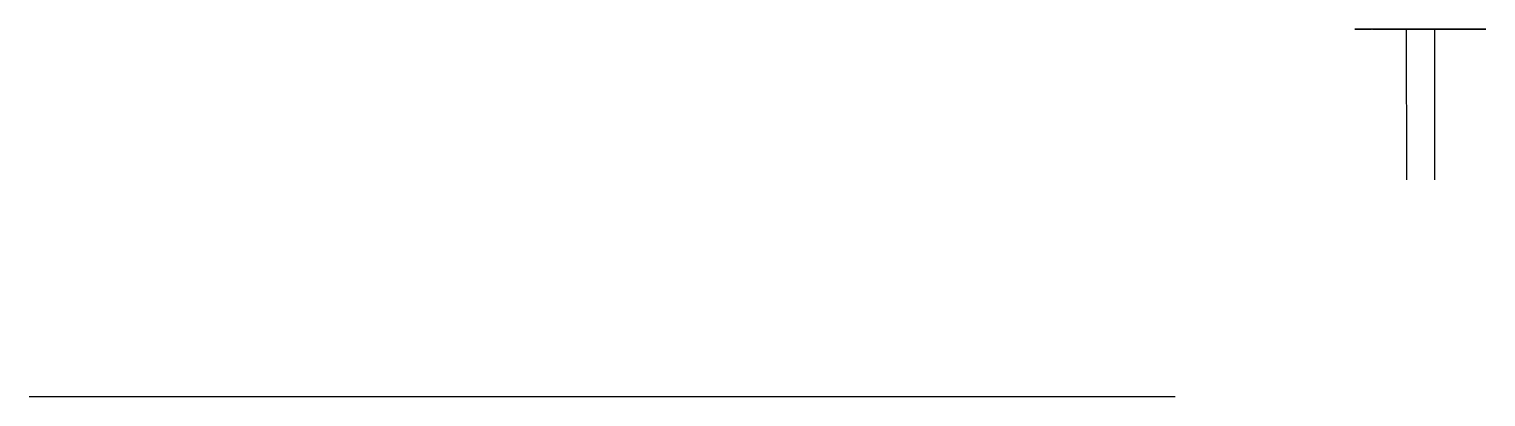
# Model space of a CAD drawing. Header units: millimetres. Extents: x 117 to 341, y 95 to 189.
# Drawn here: x 117.04 to 124.76, y 95.28 to 97.23 of the extents above.
import ezdxf

# ---------------------------------------------------------------- set-up
doc = ezdxf.new("R2010")
doc.units = ezdxf.units.MM
for name, color, linetype in [('base de la mano', 10, 'Continuous'), ('engranjes', 6, 'Continuous'), ('motor', 180, 'Continuous')]:
    doc.layers.add(name, color=color, linetype=linetype)

msp = doc.modelspace()

# ---------------------------------------------------------------- linework, layer by layer
at = {"layer": 'base de la mano', "extrusion": (0, 1, 0)}
msp.add_line((123.1102, 95.2845), (117.0372, 95.2845), dxfattribs=at)
at = {"layer": 'engranjes', "extrusion": (0, 1, 0)}
for p, q in [((124.0634, 97.2345, 1.3138), (124.0634, 97.2345, 1.2791)), ((124.0902, 97.2345, 1.1616), (124.1052, 97.2345, 1.1303)), ((124.1803, 97.2345, 1.0361), (124.2075, 97.2345, 1.0145)), ((124.2075, 97.2345, 1.5784), (124.1803, 97.2345, 1.5567)), ((124.3161, 97.2345, 0.9622), (124.3499, 97.2345, 0.9544)), ((124.4704, 97.2345, 0.9544), (124.5042, 97.2345, 0.9622)), ((124.6128, 97.2345, 1.0145), (124.64, 97.2345, 1.0361)), ((124.7301, 97.2345, 1.4312), (124.7151, 97.2345, 1.4625)), ((124.7151, 97.2345, 1.1303), (124.7301, 97.2345, 1.1616)), ((124.7569, 97.2345, 1.2791), (124.7569, 97.2345, 1.3138))]:
    msp.add_line(p, q, dxfattribs=at)
at = {"layer": 'engranjes', "extrusion": (0, 1, 0), "elevation": 97.2345}
for points in [[(-124.1611, 1.4534, -0.144336), (-124.1052, 1.4625), (-124.0902, 1.4312, -0.144336), (-124.1322, 1.3932)], [(-124.3776, 1.589, -0.144336), (-124.3499, 1.6384), (-124.3161, 1.6307, -0.144336), (-124.3125, 1.5741)], [(-124.5078, 1.5741, -0.144336), (-124.5042, 1.6307), (-124.4704, 1.6384, -0.144336), (-124.4427, 1.589)], [(-124.6186, 1.5043, -0.144336), (-124.64, 1.5567), (-124.6128, 1.5784, -0.144336), (-124.5664, 1.5459)]]:
    msp.add_lwpolyline(points, format="xyb", dxfattribs=at)
at = {"layer": 'engranjes', "extrusion": (0, 1, 0)}
msp.add_circle((-124.4102, 1.2964, 97.2345), 0.2, dxfattribs=at)
for centre, radius, start, end in [((-124.1177, 1.3632, 97.2345), 0.1001, 270, 302.85247), ((-124.1177, 1.2297, 97.2345), 0.1001, 57.14753, 90), ((-124.1756, 1.1094, 97.2345), 0.1001, 31.43324, 64.28571), ((-124.1177, 1.2297, 97.2345), 0.1001, 244.28571, 277.13818), ((-124.1177, 1.2297, 97.2345), 0.0334, 80.33188, 167.14286), ((-124.1177, 1.3632, 97.2345), 0.0334, 192.85714, 279.66812), ((-124.1177, 1.2297, 97.2345), 0.0334, 167.14286, 253.95383), ((-124.1177, 1.3632, 97.2345), 0.0334, 106.04617, 192.85714), ((-124.1756, 1.1094, 97.2345), 0.0334, 54.6176, 141.42857), ((-124.1756, 1.4835, 97.2345), 0.0334, 218.57143, 305.3824), ((-124.28, 1.0261, 97.2345), 0.1001, 5.71896, 38.57143), ((-124.28, 1.5667, 97.2345), 0.1001, 321.42857, 354.28104), ((-124.1756, 1.1094, 97.2345), 0.0334, 141.42857, 228.23955), ((-124.1756, 1.4835, 97.2345), 0.0334, 131.76045, 218.57143), ((-124.1756, 1.1094, 97.2345), 0.1001, 218.57143, 251.4239), ((-124.1756, 1.4835, 97.2345), 0.1001, 108.5761, 141.42857), ((-124.28, 1.0261, 97.2345), 0.0334, 28.90331, 115.71429), ((-124.28, 1.5667, 97.2345), 0.0334, 244.28571, 331.09669), ((-124.28, 1.0261, 97.2345), 0.0334, 115.71429, 202.52526), ((-124.28, 1.5667, 97.2345), 0.0334, 157.47474, 244.28571), ((-124.4102, 0.9964, 97.2345), 0.1001, 340.00467, 12.85714), ((-124.28, 1.0261, 97.2345), 0.1001, 192.85714, 225.70961), ((-124.4102, 0.9964, 97.2345), 0.0334, 3.18902, 90), ((-124.4102, 1.5964, 97.2345), 0.0334, 270, 356.81098), ((-124.4102, 1.5964, 97.2345), 0.0334, 183.18902, 270), ((-124.4102, 1.5964, 97.2345), 0.0334, 183.18902, 270), ((-124.4102, 0.9964, 97.2345), 0.0334, 90, 176.81098), ((-124.5403, 1.5667, 97.2345), 0.1001, 12.85714, 45.70961), ((-124.5403, 1.0261, 97.2345), 0.1001, 314.29039, 347.14286), ((-124.5403, 1.5667, 97.2345), 0.1001, 293.29051, 298.13806), ((-124.5403, 1.5667, 97.2345), 0.0334, 295.71429, 22.52526), ((-124.5403, 1.5667, 97.2345), 0.0334, 295.71429, 22.52526), ((-124.5403, 1.0261, 97.2345), 0.0334, 337.47474, 64.28571), ((-124.4102, 1.5964, 97.2345), 0.1001, 160.00467, 192.85714), ((-124.4102, 0.9964, 97.2345), 0.1001, 167.14286, 199.99533), ((-124.5403, 1.5667, 97.2345), 0.0334, 208.90331, 295.71429), ((-124.5403, 1.0261, 97.2345), 0.0334, 64.28571, 151.09669), ((-124.6447, 1.1094, 97.2345), 0.1001, 288.5761, 321.42857), ((-124.6447, 1.4835, 97.2345), 0.0334, 321.42857, 48.23955), ((-124.6447, 1.1094, 97.2345), 0.0334, 311.76045, 38.57143), ((-124.6447, 1.4835, 97.2345), 0.0334, 234.6176, 321.42857), ((-124.6447, 1.1094, 97.2345), 0.0334, 38.57143, 125.3824), ((-124.5403, 1.0261, 97.2345), 0.1001, 141.42857, 174.28104), ((-124.7026, 1.3632, 97.2345), 0.1001, 64.28571, 97.13818), ((-124.7026, 1.2297, 97.2345), 0.1001, 262.86182, 295.71429), ((-124.7026, 1.3632, 97.2345), 0.0334, 347.14286, 73.95383), ((-124.7026, 1.2297, 97.2345), 0.0334, 286.04617, 12.85714), ((-124.7026, 1.3632, 97.2345), 0.0334, 260.33188, 347.14286), ((-124.7026, 1.2297, 97.2345), 0.0334, 12.85714, 99.66812), ((-124.6447, 1.4835, 97.2345), 0.1001, 211.43324, 244.28571), ((-124.6447, 1.1094, 97.2345), 0.1001, 115.71429, 148.56676), ((-124.7026, 1.2297, 97.2345), 0.1001, 90, 122.85247), ((-124.7026, 1.3632, 97.2345), 0.1001, 237.14753, 270)]:
    msp.add_arc(centre, radius, start, end, dxfattribs=at)
at = {"layer": 'motor'}
for p, q in [((124.3352, 97.2345, 1.2964), (124.3363, 96.4345, 1.2964)), ((124.4852, 97.2345, 1.2964), (124.484, 96.4345, 1.2964))]:
    msp.add_line(p, q, dxfattribs=at)

doc.saveas('drawing.dxf')
